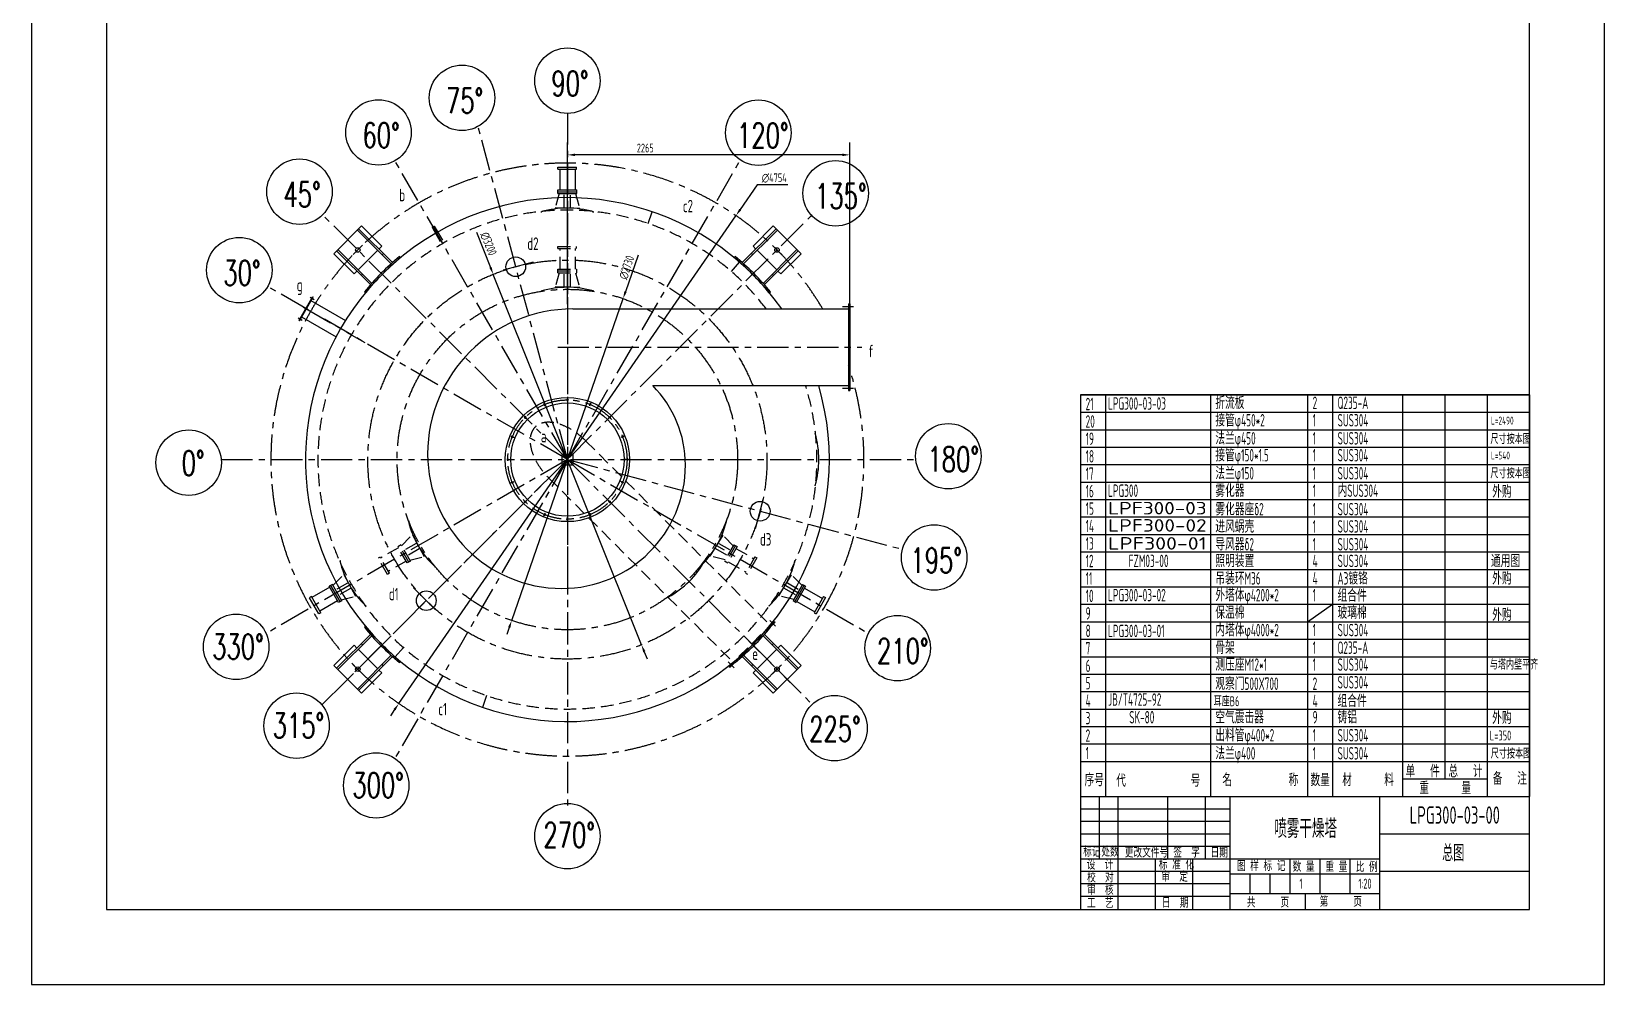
# Model space of a CAD drawing. Extents: x -17137 to -4525, y -501 to 17337.
# Drawn here: x -17137 to -4525, y -501 to 7141 of the extents above; entities that cross this region are included whole.
import ezdxf
from ezdxf.enums import TextEntityAlignment as Align

# ---------------------------------------------------------------- set-up
doc = ezdxf.new("R2010")
doc.units = 0
doc.header["$LTSCALE"] = 200
doc.linetypes.add('F', pattern=[0.75, 0.5, -0.25])
doc.linetypes.add('G', pattern=[2, 1.25, -0.25, 0.25, -0.25])
doc.layers.get('0').update_dxf_attribs({"linetype": 'CONTINUOUS'})
doc.layers.get('DEFPOINTS').update_dxf_attribs({"linetype": 'CONTINUOUS'})
for name, color, linetype in [('01', 7, 'CONTINUOUS'), ('02', 1, 'CONTINUOUS'), ('11', 3, 'CONTINUOUS'), ('13', 3, 'CONTINUOUS')]:
    doc.layers.add(name, color=color, linetype=linetype)
doc.styles.add('DFST', font='simplex', dxfattribs={"width": 0.67, "bigfont": 'dfst'})
doc.styles.add('INTECAD', font='txt.shx', dxfattribs={"width": 0.67, "bigfont": 'intecad.shx'})
doc.styles.get("Standard").update_dxf_attribs({"font": 'isocp.shx', "width": 0.707, "bigfont": 'hztxt.shx'})
doc.dimstyles.new('INTE', dxfattribs={"dimscale": 20, "dimtxt": 3.5, "dimasz": 3, "dimexe": 5, "dimexo": 0, "dimgap": 1, "dimtad": 1, "dimtoh": 1, "dimdec": 4, "dimdsep": 46, "dimlunit": 6, "dimtxsty": 'Standard', "dimcen": 0, "dimclrd": 1, "dimclre": 1, "dimclrt": 3, "dimadec": 0, "dimazin": 0, "dimtfac": 1, "dimtdec": 4, "dimtix": 1, "dimtmove": 0, "dimatfit": 3, "dimfxl": 0, "dimtolj": 1, "dimtzin": 0, "dimarcsym": 0})

# ---------------------------------------------------------------- blocks, each defined once
blk = doc.blocks.new('MDS_BILL_LINES')
at = {"layer": '01'}
for p, q in [((0, 7, 0), (0, 0, 0)), ((10, 7, 0), (10, 0, 0)), ((52, 7, 0), (52, 0, 0)), ((91, 7, 0), (91, 0, 0)), ((101, 7, 0), (101, 0, 0)), ((129, 7, 0), (129, 0, 0)), ((146, 7, 0), (146, 0, 0)), ((163, 7, 0), (163, 0, 0)), ((180, 7, 0), (180, 0, 0))]:
    blk.add_line(p, q, dxfattribs=at)
at = {"layer": '02'}
blk.add_line((0, 7, 0), (180, 7, 0), dxfattribs=at)
blk = doc.blocks.new('BILLHEAD')
at = {"layer": '01'}
for p, q in [((-180, 14), (0, 14)), ((-180, 14), (-180, 0)), ((-170, 14), (-170, 0)), ((-128, 14), (-128, 0)), ((-89, 14), (-89, 0)), ((-79, 14), (-79, 0)), ((-51, 14), (-51, 0)), ((-17, 14), (-17, 0)), ((0, 14), (0, 0)), ((-51, 7), (-17, 7))]:
    blk.add_line(p, q, dxfattribs=at)
at = {"layer": '02'}
blk.add_line((-34, 14), (-34, 7), dxfattribs=at)
at = {"layer": '11', "style": 'INTECAD', "width": 0.67}
for s, p in [('单  件', (-42.9, 7.58)), ('总  计', (-25.73, 7.58))]:
    blk.add_text(s, height=5, dxfattribs=at).set_placement(p, align=Align.CENTER)
for s, p in [('序号', (-178.39, 4.08)), ('代        号', (-165.71, 3.83)), ('名       称', (-123.17, 4.09)), (' 数量', (-90.81, 4.08)), ('材    料', (-75.11, 4.09)), ('重    量', (-44.21, 0.87)), ('备  注', (-14.78, 4.63))]:
    blk.add_text(s, height=5, dxfattribs=at).set_placement(p)
blk = doc.blocks.new('*D196')
at = {"color": 1, "linetype": 'ByBlock'}
for p, q in [((-52, 5911), (-188, 5714)), ((195, 5911), (-52, 5911)), ((-2925, 1753), (-222, 5664)), ((-2959, 1704), (-2993, 1655))]:
    blk.add_line(p, q, dxfattribs=at)
for points in [[(-196, 5720), (-180, 5708), (-222, 5664)], [(-2967, 1710), (-2951, 1698), (-2925, 1753)]]:
    blk.add_solid(points, dxfattribs=at)
at = {"layer": 'DEFPOINTS', "color": 0, "linetype": 'ByBlock'}
for p in [(-222, 5664), (-2925, 1753)]:
    blk.add_point(p, dxfattribs=at)
at = {"color": 3, "linetype": 'ByBlock', "insert": (85, 5966), "char_height": 70, "attachment_point": 5}
blk.add_mtext('\\A1;∅4754', dxfattribs=at)
blk = doc.blocks.new('*D216')
at = {"color": 1, "linetype": 'ByBlock'}
for p, q in [((-1005, 5349), (-1107, 5055)), ((-2020, 2419), (-1127, 4999)), ((-2040, 2362), (-2060, 2306))]:
    blk.add_line(p, q, dxfattribs=at)
for points in [[(-1117, 5059), (-1098, 5052), (-1127, 4999)], [(-2049, 2366), (-2031, 2359), (-2020, 2419)]]:
    blk.add_solid(points, dxfattribs=at)
at = {"layer": 'DEFPOINTS', "color": 0, "linetype": 'ByBlock'}
for p in [(-1127, 4999), (-2020, 2419)]:
    blk.add_point(p, dxfattribs=at)
at = {"color": 3, "linetype": 'ByBlock', "insert": (-1098, 5249), "char_height": 70, "attachment_point": 5, "rotation": 70.8936}
blk.add_mtext('\\A1;∅2730', dxfattribs=at)
blk = doc.blocks.new('*D220')
at = {"color": 1, "linetype": 'ByBlock'}
for p, q in [((-13570, 5532), (-13457, 5250)), ((-12246, 2223), (-13435, 5194)), ((-12224, 2168), (-12201, 2112))]:
    blk.add_line(p, q, dxfattribs=at)
for points in [[(-13448, 5254), (-13466, 5246), (-13435, 5194)], [(-12214, 2171), (-12233, 2164), (-12246, 2223)]]:
    blk.add_solid(points, dxfattribs=at)
at = {"layer": 'DEFPOINTS', "color": 0, "linetype": 'ByBlock'}
for p in [(-13435, 5194), (-12246, 2223)]:
    blk.add_point(p, dxfattribs=at)
at = {"color": 3, "linetype": 'ByBlock', "insert": (-13473, 5439), "char_height": 70, "attachment_point": 5, "rotation": 291.8046}
blk.add_mtext('\\A1;∅3200', dxfattribs=at)
blk = doc.blocks.new('*D223')
at = {"color": 1, "linetype": 'ByBlock'}
for p, q in [((-12840, 4956), (-12840, 6252)), ((-10575, 4956), (-10575, 6252)), ((-10635, 6152), (-12780, 6152))]:
    blk.add_line(p, q, dxfattribs=at)
for points in [[(-12780, 6162), (-12780, 6142), (-12840, 6152)], [(-10635, 6162), (-10635, 6142), (-10575, 6152)]]:
    blk.add_solid(points, dxfattribs=at)
at = {"layer": 'DEFPOINTS', "color": 0, "linetype": 'ByBlock'}
for p in [(-12840, 6152), (-12840, 4956), (-10575, 4956)]:
    blk.add_point(p, dxfattribs=at)
at = {"color": 3, "linetype": 'ByBlock', "insert": (-12216, 6207), "char_height": 70, "attachment_point": 5}
blk.add_mtext('\\A1;2265', dxfattribs=at)

msp = doc.modelspace()

# ---------------------------------------------------------------- linework, layer by layer
for p, q in [((-13925.70887, 5571.10681), (-13909.71361, 5543.5558)), ((-13908.41252, 5581.14853), (-13892.41726, 5553.59753)), ((-8725.36956, 1008.2982), (-5125.36957, 1008.2982)), ((-8725.36956, 1008.2982), (-8725.36956, 100)), ((-8725.36956, 908.2982), (-7525.36957, 908.2982)), ((-8575.36956, 508.2982), (-8575.36956, 1008.2982)), ((-8425.36957, 508.2982), (-8425.36957, 1008.2982)), ((-8025.36957, 508.2982), (-8025.36957, 1008.2982)), ((-7725.36957, 508.2982), (-7725.36957, 1008.2982)), ((-7525.36957, 100), (-7525.36957, 1008.2982)), ((-6325.36957, 100), (-6325.36957, 1008.2982)), ((-5125.36957, 100), (-5125.36957, 1008.2982)), ((-8725.36956, 808.2982), (-7525.36957, 808.2982)), ((-8725.36956, 708.2982), (-7525.36957, 708.2982)), ((-6325.36957, 708.2982), (-5125.36957, 708.2982)), ((-8725.36956, 608.2982), (-7525.36957, 608.2982)), ((-8725.36956, 508.2982), (-6325.36957, 508.2982)), ((-8725.36956, 508.2982), (-7525.36957, 508.2982)), ((-8425.36957, 108.2982), (-8425.36957, 608.2982)), ((-8425.36957, 100), (-8425.36957, 508.2982)), ((-8125.36957, 100), (-8125.36957, 508.2982)), ((-7825.36957, 100), (-7825.36957, 508.2982)), ((-7045.36957, 228.2982), (-7045.36957, 508.2982)), ((-6805.36957, 228.2982), (-6805.36957, 508.2982)), ((-6565.36957, 228.2982), (-6565.36957, 508.2982)), ((-8725.36956, 408.2982), (-7525.36957, 408.2982)), ((-7525.36957, 388.2982), (-6325.36957, 388.2982)), ((-7365.36957, 228.2982), (-7365.36957, 388.2982)), ((-7205.36957, 228.2982), (-7205.36957, 388.2982)), ((-6325.36957, 408.2982), (-5125.36957, 408.2982)), ((-8725.36956, 308.2982), (-7525.36957, 308.2982)), ((-8725.36956, 208.2982), (-7525.36957, 208.2982)), ((-7525.36957, 228.2982), (-6325.36957, 228.2982)), ((-6925.36957, 228.2982), (-6925.36957, 100)), ((-8725.36956, 100), (-5125.36957, 100))]:
    msp.add_line(p, q)
at = {"color": 1, "linetype": 'G'}
for p, q in [((-12840.27524, 5010.87588), (-12840.27524, 2612.76575)), ((-10634.19319, 4936.38309), (-10546.65552, 4936.38309)), ((-12917.92472, 4608.88309), (-10480.55367, 4608.88309)), ((-13028.19845, 4162.56983), (-13017.42502, 4136.56047)), ((-12840.27524, 4199.95008), (-12840.27524, 4171.79776)), ((-12652.35204, 4162.56983), (-12663.12547, 4136.56047)), ((-10634.19319, 4281.38309), (-10546.65552, 4281.38309)), ((-13187.51204, 4056.11989), (-13167.60534, 4036.21319)), ((-12493.03844, 4056.11989), (-12512.94514, 4036.21319)), ((-13293.96199, 3896.80629), (-13267.95263, 3886.03286)), ((-12386.5885, 3896.80629), (-12412.59786, 3886.03286)), ((-15615.30607, 3708.88309), (-10065.11452, 3708.88309)), ((-12883.77524, 3752.38309), (-12883.77524, 3665.38309)), ((-12883.77524, 3752.38309), (-12796.77524, 3752.38309)), ((-12883.77524, 3665.38309), (-12796.77524, 3665.38309)), ((-12796.77524, 3752.38309), (-12796.77524, 3665.38309)), ((-12349.20825, 3708.88309), (-12377.36058, 3708.88309)), ((-13293.96199, 3520.95989), (-13267.95263, 3531.73331)), ((-12386.5885, 3520.95989), (-12412.59786, 3531.73331)), ((-13187.51204, 3361.64629), (-13167.60534, 3381.55299)), ((-13028.19845, 3255.19634), (-13017.42502, 3281.2057)), ((-12652.35204, 3255.19634), (-12663.12547, 3281.2057)), ((-12493.03844, 3361.64629), (-12512.94514, 3381.55299)), ((-12840.27524, 3217.8161), (-12840.27524, 3245.96842))]:
    msp.add_line(p, q, dxfattribs=at)
at = {"color": 0}
for p, q in [((-10587.27524, 4956.38309), (-10587.27524, 4261.38309)), ((-10575.27524, 4956.38309), (-10575.27524, 4261.38309))]:
    msp.add_line(p, q, dxfattribs=at)
at = {"color": 0, "linetype": 'Continuous'}
for p, q in [((-10587.27524, 4956.38309), (-10575.27524, 4956.38309)), ((-12796.77524, 4916.38309), (-10587.27524, 4916.38309)), ((-12155.75028, 4301.38309), (-10587.27524, 4301.38309)), ((-10587.27524, 4261.38309), (-10575.27524, 4261.38309))]:
    msp.add_line(p, q, dxfattribs=at)
at = {"color": 0}
msp.add_circle((-12840.27524, 3708.88309), 498, dxfattribs=at)
at = {"color": 1, "linetype": 'G'}
msp.add_circle((-12840.27524, 3708.88309), 478, dxfattribs=at)
at = {"color": 0, "linetype": 'Continuous'}
for centre, radius in [((-12840.27524, 3708.88309), 454), ((-12840.27524, 4186.88309), 5), ((-13178.27229, 4046.88013), 5), ((-13023.19792, 4150.4975), 5), ((-12657.35256, 4150.4975), 5), ((-12502.2782, 4046.88013), 5), ((-13281.88966, 3891.80577), 5), ((-12398.66083, 3891.80577), 5), ((-13318.27524, 3708.88309), 5), ((-12362.27524, 3708.88309), 5), ((-13281.88966, 3525.96041), 5), ((-12398.66083, 3525.96041), 5), ((-13178.27229, 3370.88605), 5), ((-12502.2782, 3370.88605), 5), ((-13023.19792, 3267.26867), 5), ((-12840.27524, 3230.88309), 5), ((-12657.35256, 3267.26867), 5)]:
    msp.add_circle(centre, radius, dxfattribs=at)
at = {"color": 0}
for centre, radius, start, end in [((-12796.77524, 3752.38309), 1164, 90, 180), ((-12796.77524, 3665.38309), 903, 0, 44.774548225), ((-12883.77524, 3752.38309), 1077, 180, 270), ((-12883.77524, 3665.38309), 990, 270, 0)]:
    msp.add_arc(centre, radius, start, end, dxfattribs=at)
at = {"color": 1, "linetype": 'Continuous'}
for centre, start, end in [((-12840.27524, 4186.88309), 359.640400697, 270), ((-13178.27229, 4046.88013), 44.640400697, 315), ((-13023.19792, 4150.4975), 22.140400697, 292.5), ((-12657.35256, 4150.4975), 337.140400697, 247.5), ((-12502.2782, 4046.88013), 314.640400697, 225), ((-13281.88966, 3891.80577), 67.140400697, 337.5), ((-12398.66083, 3891.80577), 292.140400697, 202.5), ((-13318.27524, 3708.88309), 89.640400697, 0), ((-12362.27524, 3708.88309), 269.640400697, 180), ((-12398.66083, 3525.96041), 247.140400697, 157.5), ((-13281.88966, 3525.96041), 112.140400697, 22.5), ((-13178.27229, 3370.88605), 134.640400697, 45), ((-12502.2782, 3370.88605), 224.640400697, 135), ((-13023.19792, 3267.26867), 157.140400697, 67.5), ((-12840.27524, 3230.88309), 179.640400697, 90), ((-12657.35256, 3267.26867), 202.140400697, 112.5)]:
    msp.add_arc(centre, 6, start, end, dxfattribs=at)
at = {"layer": '01', "linetype": 'Continuous'}
for p, q in [((-13925.70887, 5571.10681, 0.0001), (-13908.41252, 5581.14853, 0.0001)), ((-5125.36957, 4228.2982), (-8725.36956, 4228.2982, -0.0004))]:
    msp.add_line(p, q, dxfattribs=at)
at = {"layer": '01', "color": 0, "linetype": 'Continuous'}
for p, q in [((-14991.05672, 4823.62029), (-14881.05672, 5014.14588)), ((-14987.59262, 4821.62029), (-14877.59262, 5012.14588)), ((-14898.55672, 4983.83499), (-14620.26837, 4823.16514)), ((-14881.05672, 5014.14588), (-14877.59262, 5012.14588)), ((-14991.05672, 4823.62029), (-14987.59262, 4821.62029)), ((-14973.55672, 4853.93118), (-14695.26837, 4693.26133))]:
    msp.add_line(p, q, dxfattribs=at)
at = {"layer": '01', "color": 1, "linetype": 'G'}
for p, q in [((-14957.32559, 4931.16267), (-14463.96977, 4646.32356)), ((-14903.35548, 5009.69957), (-14871.30372, 4991.19447)), ((-14998.35548, 4845.15474), (-14966.30372, 4826.64965))]:
    msp.add_line(p, q, dxfattribs=at)
at = {"layer": '01'}
msp.add_lwpolyline([(-16536.76957, 100), (-5125.36957, 100), (-5125.36957, 16736.62), (-16536.76957, 16736.62)], close=True, dxfattribs=at)
at = {"layer": '01', "color": 3, "linetype": 'Continuous'}
for centre in [(-12840.27524, 6746.47586), (-13685.28464, 6609.01119), (-14354.60055, 6331.77146), (-11309.4386, 6329.71961), (-14988.17769, 5856.78554), (-10689.55229, 5843.67477), (-15470.90775, 5227.67947), (-15876.5559, 3684.00124), (-9786.00651, 3735.40705), (-9899.84053, 2923.93779), (-15495.81467, 2206.99162), (-10192.66912, 2196.20957), (-15011.57044, 1574.77594), (-10698.37545, 1554.82492), (-14372.95419, 1096.13629), (-12840.27524, 689.29259)]:
    msp.add_circle(centre, 262.43204, dxfattribs=at)
at = {"layer": '02', "color": 0, "linetype": 'Continuous'}
for p, q in [((-12916.04669, 6036.05339), (-12916.04669, 6053.3707)), ((-12916.04669, 6053.3707), (-12766.09708, 6053.3707)), ((-12916.04669, 6036.05339), (-12766.09708, 6036.05339)), ((-12898.92427, 5870.53739), (-12898.92427, 6036.05339)), ((-12775.06597, 5870.53739), (-12775.06597, 6036.05339)), ((-12766.09708, 6036.05339), (-12766.09708, 6053.3707)), ((-12916.04669, 5841.48849), (-12916.04669, 5870.53739)), ((-12916.04669, 5870.53739), (-12766.02172, 5870.53739)), ((-12916.04669, 5856.01294), (-12766.02172, 5856.01294)), ((-12916.04669, 5841.48849), (-12766.02172, 5841.48849)), ((-12766.02172, 5841.48849), (-12766.02172, 5870.53739)), ((-14744.92742, 2684.52883), (-14888.26848, 2601.77083)), ((-14724.29246, 2706.88582), (-14749.44954, 2692.36138)), ((-14674.43706, 2562.43594), (-14749.44954, 2692.36138)), ((-14661.85852, 2569.69816), (-14736.871, 2699.6236)), ((-14649.27998, 2576.96039), (-14724.29246, 2706.88582)), ((-10955.49906, 2708.20038), (-11030.51155, 2578.27495)), ((-10942.92052, 2700.93816), (-11017.93301, 2571.01273)), ((-10930.34199, 2693.67594), (-11005.35447, 2563.7505)), ((-10955.49906, 2708.20038), (-10930.34199, 2693.67594)), ((-10938.9032, 2678.84748), (-10795.56214, 2596.08948)), ((-14892.75292, 2609.53811), (-14907.75016, 2600.87945)), ((-14832.77536, 2471.01928), (-14907.75016, 2600.87945)), ((-14817.77812, 2479.67794), (-14892.75292, 2609.53811)), ((-14682.99827, 2577.2644), (-14826.33933, 2494.5064)), ((-14649.27998, 2576.96039), (-14674.43706, 2562.43594)), ((-11030.51155, 2578.27495), (-11005.35447, 2563.7505)), ((-11000.83235, 2571.58305), (-10857.49129, 2488.82505)), ((-10787.00092, 2610.91794), (-10861.97573, 2481.05777)), ((-10772.00369, 2602.25928), (-10846.97849, 2472.39911)), ((-10787.00092, 2610.91794), (-10772.00369, 2602.25928)), ((-14817.77812, 2479.67794), (-14832.77536, 2471.01928)), ((-10861.97573, 2481.05777), (-10846.97849, 2472.39911))]:
    msp.add_line(p, q, dxfattribs=at)
at = {"layer": '02', "linetype": 'F'}
for p, q in [((-12907.07781, 5841.48849), (-12938.92014, 5728.08552)), ((-12865.4948, 5731.14449), (-12865.4948, 5841.48849)), ((-12816.57361, 5729.78787), (-12816.57361, 5841.48849)), ((-12775.06597, 5841.48849), (-12741.63035, 5722.4112)), ((-13892.41726, 5553.59753), (-13830.32231, 5446.64222)), ((-13909.71361, 5543.5558), (-13847.65026, 5436.65494)), ((-13880.56121, 5533.17611), (-13897.85756, 5523.13438)), ((-12916.04669, 5418.37071), (-12766.09708, 5418.37071)), ((-12916.04669, 5401.05339), (-12766.09708, 5401.05339)), ((-12898.92427, 5235.53739), (-12898.92427, 5401.05339)), ((-12775.06597, 5235.53739), (-12775.06597, 5401.05339)), ((-12907.07781, 5206.4885), (-12938.92014, 5093.08552)), ((-12916.04669, 5235.53739), (-12766.02172, 5235.53739)), ((-12916.04669, 5221.01294), (-12766.02172, 5221.01294)), ((-12916.04669, 5206.4885), (-12766.02172, 5206.4885)), ((-12865.49481, 5096.1445), (-12865.49481, 5206.4885)), ((-12816.57361, 5094.78787), (-12816.57361, 5206.4885)), ((-12775.06597, 5206.4885), (-12741.63035, 5087.4112)), ((-14169.84421, 3016.55327), (-14083.43805, 3105.04802)), ((-14052.35481, 3036.45691), (-14149.09039, 2980.6066)), ((-11626.26184, 3037.09316), (-11530.70114, 2981.92116)), ((-11509.90963, 3017.9331), (-11592.19833, 3102.21086)), ((-14282.84922, 2788.51928), (-14357.82403, 2918.37945)), ((-14267.85199, 2797.17794), (-14342.82679, 2927.03811)), ((-14195.00129, 3002.02883), (-14338.34235, 2919.27083)), ((-14124.51093, 2879.93594), (-14199.52341, 3009.86137)), ((-14111.93239, 2887.19816), (-14186.94487, 3017.1236)), ((-14099.35385, 2894.46039), (-14174.36633, 3024.38582)), ((-14029.06909, 2993.4116), (-14124.62979, 2938.2396)), ((-14103.83829, 2902.22767), (-13989.70727, 2931.35289)), ((-11575.91555, 2903.60749), (-11695.75733, 2934.19005)), ((-11651.89731, 2995.40448), (-11555.16173, 2939.55417)), ((-11505.42519, 3025.70038), (-11580.43768, 2895.77495)), ((-11492.84665, 3018.43816), (-11567.85914, 2888.51273)), ((-11480.26812, 3011.17594), (-11555.2806, 2881.2505)), ((-11488.82933, 2996.34748), (-11345.48827, 2913.58948)), ((-11336.92705, 2928.41794), (-11411.90186, 2798.55777)), ((-11321.92982, 2919.75928), (-11396.90462, 2789.89911)), ((-14719.77034, 2699.05327), (-14633.36419, 2787.54802)), ((-14133.07214, 2894.7644), (-14276.4132, 2812.0064)), ((-11550.75848, 2889.08305), (-11407.41742, 2806.32505)), ((-10959.98351, 2700.4331), (-11042.2722, 2784.71086)), ((-14602.28094, 2718.95691), (-14699.01652, 2663.1066)), ((-14578.99522, 2675.9116), (-14674.55592, 2620.7396)), ((-11101.97118, 2677.90448), (-11005.2356, 2622.05417)), ((-11076.33571, 2719.59316), (-10980.77501, 2664.42116)), ((-14653.76442, 2584.72767), (-14539.6334, 2613.85289)), ((-11025.98942, 2586.10749), (-11145.8312, 2616.69005))]:
    msp.add_line(p, q, dxfattribs=at)
at = {"layer": '02'}
for p, q in [((-13046.95521, 5690.77923, 0.00009), (-13048.59048, 5696.55212, 0.00009)), ((-13046.7758, 5689.72018, 0.00009), (-13048.44064, 5695.48461, 0.00009)), ((-12633.77469, 5689.72018, 0.00009), (-12632.10985, 5695.48461, 0.00009)), ((-12633.59528, 5690.77923, 0.00009), (-12631.96, 5696.55211, 0.00009)), ((-13923.11442, 5572.61307), (-13895.26311, 5524.64064)), ((-13911.00697, 5579.64228), (-13883.15566, 5531.66985)), ((-12916.04669, 5401.05339), (-12916.04669, 5418.37071)), ((-12766.09708, 5401.05339), (-12766.09708, 5418.37071)), ((-12916.04669, 5206.4885), (-12916.04669, 5235.53739)), ((-12766.02172, 5206.4885), (-12766.02172, 5235.53739)), ((-13046.7758, 5054.72018, 0.00009), (-13048.44064, 5060.48461, 0.00009)), ((-12633.59528, 5055.77923, 0.00009), (-12631.96001, 5061.55212, 0.00009)), ((-10859.43815, 3502.38254, 0.00009), (-10853.67372, 3500.71769, 0.00009)), ((-14110.06151, 3214.42512, 0.00009), (-14115.87861, 3212.95486, 0.00009)), ((-11571.49585, 3214.79926, 0.00009), (-11565.67129, 3213.35885, 0.00009)), ((-14342.82679, 2927.03811), (-14357.82403, 2918.37945)), ((-14174.36633, 3024.38582), (-14199.52341, 3009.86137)), ((-11741.73104, 2902.6285, 0.00009), (-11736.49268, 2899.70276, 0.00009)), ((-11505.42519, 3025.70038), (-11480.26812, 3011.17594)), ((-11336.92705, 2928.41794), (-11321.92982, 2919.75928)), ((-14659.98764, 2896.92512, 0.00009), (-14665.80474, 2895.45486, 0.00009)), ((-14658.98077, 2897.29927, 0.00009), (-14664.80533, 2895.85885, 0.00009)), ((-14267.85199, 2797.17794), (-14282.84922, 2788.51928)), ((-14099.35385, 2894.46039), (-14124.51093, 2879.93594)), ((-13902.55408, 2857.12982, 0.00009), (-13906.7138, 2852.80581, 0.00009)), ((-11777.16895, 2856.44491, 0.00009), (-11772.98712, 2852.14228, 0.00009)), ((-11580.43768, 2895.77495), (-11555.2806, 2881.2505)), ((-11411.90186, 2798.55777), (-11396.90462, 2789.89911)), ((-11021.56972, 2897.29926, 0.00009), (-11015.74516, 2895.85885, 0.00009)), ((-11020.56285, 2896.92512, 0.00009), (-11014.74575, 2895.45486, 0.00009)), ((-14453.30767, 2538.94491, 0.00009), (-14457.4895, 2534.64229, 0.00009)), ((-14452.48021, 2539.62982, 0.00009), (-14456.63993, 2535.30581, 0.00009)), ((-12034.64265, 2611.21461, 0.00009), (-12031.74381, 2605.96132, 0.00009)), ((-11228.07028, 2539.62981, 0.00009), (-11223.91056, 2535.30581, 0.00009)), ((-11227.24282, 2538.94491, 0.00009), (-11223.06099, 2534.64228, 0.00009))]:
    msp.add_line(p, q, dxfattribs=at)
at = {"layer": '02', "linetype": 'Continuous'}
for p, q in [((-12741.63035, 5722.4112), (-12938.92014, 5728.08552)), ((-12741.63035, 5087.4112), (-12938.92014, 5093.08552)), ((-14083.43805, 3105.04802), (-13989.70727, 2931.35289)), ((-11695.75733, 2934.19005), (-11592.19833, 3102.21086)), ((-14633.36419, 2787.54802), (-14539.6334, 2613.85289)), ((-11145.8312, 2616.69005), (-11042.2722, 2784.71086))]:
    msp.add_line(p, q, dxfattribs=at)
at = {"layer": '02', "color": 1, "linetype": 'G'}
for p, q in [((-14802.61021, 1746.54812), (-10877.94027, 5671.21806)), ((-12840.27524, 3708.88309), (-14802.61021, 5671.21806)), ((-14482.65215, 5428.09182), (-14556.72009, 5354.02388)), ((-11121.06651, 5351.25999), (-11195.13445, 5425.32793)), ((-14296.23874, 2252.91959), (-14626.80709, 1922.35124)), ((-11384.31175, 2252.91959), (-11053.7434, 1922.35124)), ((-14559.48398, 2066.50619), (-14485.41604, 1992.43824)), ((-11197.89834, 1989.67435), (-11123.8304, 2063.74229))]:
    msp.add_line(p, q, dxfattribs=at)
at = {"layer": '02', "color": 0}
for p, q in [((-14491.01602, 5582.3625), (-14713.75466, 5359.62387)), ((-14242.67846, 5288.063), (-14513.997, 5559.38153)), ((-14328.38146, 5419.72795), (-14491.01602, 5582.3625)), ((-11437.87202, 5288.063), (-11166.55349, 5559.38153)), ((-11352.16902, 5419.72795), (-11189.53446, 5582.36251)), ((-10966.79583, 5359.62387), (-11189.53446, 5582.36251)), ((-14252.57796, 5278.16351), (-14523.89649, 5549.48204)), ((-11427.97253, 5278.16351), (-11156.654, 5549.48204)), ((-14551.1201, 5196.98931), (-14713.75466, 5359.62387)), ((-14419.45516, 5111.28631), (-14690.77369, 5382.60484)), ((-14409.55566, 5121.1858), (-14680.8742, 5392.50433)), ((-14361.26193, 5386.84748), (-14518.23964, 5229.86977)), ((-14328.38146, 5419.72795), (-14351.36244, 5396.74697)), ((-14316.0071, 5361.39164), (-14325.90659, 5351.49214)), ((-14177.90862, 5327.75212), (-14185.55224, 5337.0028)), ((-11502.64186, 5327.75212), (-11494.99824, 5337.0028)), ((-11354.6439, 5351.49214), (-11364.54339, 5361.39164)), ((-11329.18805, 5396.74698), (-11352.16902, 5419.72795)), ((-11162.31085, 5229.86977), (-11319.28856, 5386.84748)), ((-11270.99482, 5121.1858), (-10999.67629, 5392.50433)), ((-11261.09533, 5111.28631), (-10989.7768, 5382.60484)), ((-11129.43039, 5196.98931), (-10966.79583, 5359.62387)), ((-14528.13913, 5219.97028), (-14551.1201, 5196.98931)), ((-14482.8843, 5194.51444), (-14492.78379, 5184.61494)), ((-11187.7667, 5184.61494), (-11197.66619, 5194.51444)), ((-11129.43039, 5196.98931), (-11152.41136, 5219.97028)), ((-14459.14428, 5046.51647), (-14468.39496, 5054.16009)), ((-11221.40621, 5046.51647), (-11212.15553, 5054.16009)), ((-14419.45516, 2306.47987), (-14690.77369, 2035.16134)), ((-14409.55566, 2296.58037), (-14680.8742, 2025.26184)), ((-14459.14428, 2371.24971), (-14468.39496, 2363.60609)), ((-11270.99482, 2296.58037), (-10999.67629, 2025.26184)), ((-11261.09533, 2306.47987), (-10989.7768, 2035.16134)), ((-11221.40621, 2371.24971), (-11212.15553, 2363.60609)), ((-14551.1201, 2220.77687), (-14713.75466, 2058.14231)), ((-14551.1201, 2220.77687), (-14528.13913, 2197.7959)), ((-14518.23964, 2187.8964), (-14361.26193, 2030.9187)), ((-14492.78379, 2233.15124), (-14482.8843, 2223.25174)), ((-11319.28856, 2030.9187), (-11162.31085, 2187.8964)), ((-11197.66619, 2223.25174), (-11187.7667, 2233.15124)), ((-11152.41136, 2197.7959), (-11129.43039, 2220.77687)), ((-11129.43039, 2220.77687), (-10966.79583, 2058.14231)), ((-14713.75466, 2058.14231), (-14491.01602, 1835.40367)), ((-14252.57796, 2139.60267), (-14523.89649, 1868.28414)), ((-14242.67846, 2129.70317), (-14513.99699, 1858.38464)), ((-14351.36244, 2021.0192), (-14328.38146, 1998.03823)), ((-14325.90659, 2066.27404), (-14316.0071, 2056.37454)), ((-14177.90862, 2090.01406), (-14185.55224, 2080.76338)), ((-11502.64186, 2090.01406), (-11494.99824, 2080.76338)), ((-11437.87202, 2129.70317), (-11166.55349, 1858.38464)), ((-11427.97253, 2139.60267), (-11156.654, 1868.28414)), ((-11364.54339, 2056.37454), (-11354.6439, 2066.27404)), ((-11352.16902, 1998.03823), (-11329.18805, 2021.0192)), ((-11189.53446, 1835.40367), (-10966.79583, 2058.14231)), ((-14328.38146, 1998.03823), (-14491.01602, 1835.40367)), ((-11352.16902, 1998.03823), (-11189.53446, 1835.40367))]:
    msp.add_line(p, q, dxfattribs=at)
at = {"layer": '02', "linetype": 'G'}
msp.add_line((-12840.27524, 3708.88309), (-10877.94027, 1746.54812), dxfattribs=at)
at = {"layer": '02'}
msp.add_lwpolyline([(-17137.36957, -500.6), (-4524.76957, -500.6), (-4524.76957, 17337.22), (-17137.36957, 17337.22)], close=True, dxfattribs=at)
at = {"layer": '02', "color": 0}
for centre in [(-14521.06806, 5389.67591), (-11159.48243, 5389.67591), (-14521.06806, 2028.09027), (-11159.48242, 2028.09027)]:
    msp.add_circle(centre, 18, dxfattribs=at)
at = {"layer": '02', "linetype": 'Continuous'}
for centre, start, end in [((-12840.25986, 4982.31247), 73.740645727, 106.272956214), ((-12840.29062, 4982.31247), 73.727043786, 106.259354273), ((-12840.25986, 4347.31247), 73.740645727, 106.272956214), ((-11566.84586, 3708.89847), 343.727043786, 16.259354273), ((-13393.179, 3389.68172), 193.740645727, 226.272956214), ((-12287.38687, 3389.65508), 313.740645727, 346.272956214), ((-13943.08975, 3072.15508), 193.727043786, 226.259354273), ((-13943.10513, 3072.18172), 193.740645727, 226.272956214), ((-12388.82663, 3257.45622), 298.727043786, 331.259354273), ((-11737.44536, 3072.18172), 313.727043786, 346.259354273), ((-11737.46074, 3072.15508), 313.740645727, 346.272956214)]:
    msp.add_arc(centre, 742.93589, start, end, dxfattribs=at)
at = {"layer": '02', "color": 0}
for radius, start, end in [(2112, 129.566121174, 140.433878826), (2100, 129.566121174, 140.433878826), (2100, 39.566121174, 50.433878826), (2112, 39.566121174, 50.433878826), (2112, 219.566121174, 230.433878826), (2100, 219.566121174, 230.433878826), (2100, 309.566121174, 320.433878826), (2112, 309.566121174, 320.433878826)]:
    msp.add_arc((-12840.27524, 3708.88309), radius, start, end, dxfattribs=at)
at = {"layer": '02'}
msp.add_point((-5125.36957, 2042.97611), dxfattribs=at)
at = {"layer": '11', "color": 1, "linetype": 'G'}
for p, q in [((-12840.27524, 6484.04382), (-12840.27524, 933.72236)), ((-12840.27524, 3708.88309), (-13558.53969, 6389.48251)), ((-12840.27524, 3708.88309), (-14227.85561, 6112.24278)), ((-12840.27524, 3708.88309), (-11452.69488, 6112.24278)), ((-13114.83121, 5291.75793), (-13377.7344, 5221.31323)), ((-12840.27524, 3708.88309), (-15243.63493, 5096.46345)), ((-12840.27524, 4075.82696), (-12840.27524, 1609.00723)), ((-12840.27524, 3708.88309), (-15243.63493, 2321.30272)), ((-12840.27524, 3708.88309), (-14377.04865, 2172.10969)), ((-12840.27524, 3708.88309), (-14227.85561, 1305.5234)), ((-12840.27524, 3708.88309), (-10159.67582, 2990.61864)), ((-12840.27524, 3708.88309), (-10436.91555, 2321.30272)), ((-11332.18744, 3155.21811), (-11261.74274, 3418.1213)), ((-14073.80709, 2679.67323), (-13881.34859, 2487.21473))]:
    msp.add_line(p, q, dxfattribs=at)
at = {"layer": '11', "color": 1, "linetype": 'F'}
for p, q in [((-12192.86295, 5601.19842), (-12160.49233, 5695.81419)), ((-11525.18824, 5215.71625), (-11459.43389, 5291.05791)), ((-12691.78282, 3857.37551), (-11213.92965, 2379.52234)), ((-12988.76767, 3560.39066), (-11510.9145, 2082.53749)), ((-11182.10984, 2411.34214), (-11542.7343, 2050.71769)), ((-11175.03877, 2404.27108), (-11535.66323, 2043.64662)), ((-11218.18054, 2419.12857), (-11171.52552, 2372.47355)), ((-11182.10984, 2411.34214), (-11175.03877, 2404.27108)), ((-14155.36224, 2202.04993), (-14221.11659, 2126.70827)), ((-11550.52073, 2086.78838), (-11503.8657, 2040.13336)), ((-11542.7343, 2050.71769), (-11535.66323, 2043.64662)), ((-13487.68754, 1816.56776), (-13520.05816, 1721.95199))]:
    msp.add_line(p, q, dxfattribs=at)
at = {"layer": '11', "color": 1, "linetype": 'Continuous'}
msp.add_line((-6905.36957, 2408.2982, -0.0004), (-6705.36957, 2548.2982, -0.0004), dxfattribs=at)
at = {"layer": '11', "color": 1, "linetype": 'G'}
for radius in [1600, 1365]:
    msp.add_circle((-12840.27524, 3708.88309), radius, dxfattribs=at)
at = {"layer": '11', "color": 0, "linetype": 'Continuous'}
for centre in [(-13254.38572, 5254.36441), (-11294.79392, 3294.77262), (-13971.64609, 2577.51224)]:
    msp.add_circle(centre, 79, dxfattribs=at)
at = {"layer": '11', "color": 1, "linetype": 'G'}
msp.add_arc((-12840.27524, 3708.88309), 2377, 30.530254595, 18.588321464, dxfattribs=at)
at = {"layer": '11', "color": 0, "linetype": 'Continuous'}
msp.add_arc((-12840.27524, 3708.88309), 2100, 35.099632195, 16.388138838, dxfattribs=at)
at = {"layer": '11', "color": 1, "linetype": 'F'}
msp.add_arc((-12840.27524, 3708.88309), 2000, 37.138946373, 17.232507984, dxfattribs=at)
msp.add_ellipse((-12840.27524, 3708.88309), major_axis=(259.4685, -259.4685), ratio=0.5722946048, start_param=1.5707963268, end_param=4.7123889804, dxfattribs=at)

# ---------------------------------------------------------------- block references
at = {"layer": '02', "xscale": 19.999999992, "yscale": 19.999999992, "zscale": 19.999999992}
for name, p in [('MDS_BILL_LINES', (-8725.36956, 4088.2982, 0.0001)), ('MDS_BILL_LINES', (-8725.36956, 3948.2982, 0.0001)), ('MDS_BILL_LINES', (-8725.36956, 3808.2982, 0.0001)), ('MDS_BILL_LINES', (-8725.36956, 3668.2982, 0.0001)), ('MDS_BILL_LINES', (-8725.36956, 3528.2982, 0.0001)), ('MDS_BILL_LINES', (-8725.36956, 3388.2982, 0.0001)), ('MDS_BILL_LINES', (-8725.36956, 3248.2982, 0.0001)), ('MDS_BILL_LINES', (-8725.36956, 3108.2982, 0.0001)), ('MDS_BILL_LINES', (-8725.36956, 2968.2982, 0.0001)), ('MDS_BILL_LINES', (-8725.36956, 2828.2982, 0.0001)), ('MDS_BILL_LINES', (-8725.36956, 2688.2982, 0.0001)), ('MDS_BILL_LINES', (-8725.36956, 2548.2982, 0.0001)), ('MDS_BILL_LINES', (-8725.36956, 2408.2982, 0.0001)), ('MDS_BILL_LINES', (-8725.36956, 2268.2982, 0.0001)), ('MDS_BILL_LINES', (-8725.36956, 2128.2982, 0.0001)), ('MDS_BILL_LINES', (-8725.36956, 1988.2982, 0.0001)), ('MDS_BILL_LINES', (-8725.36956, 1848.2982, 0.0001)), ('MDS_BILL_LINES', (-8725.36956, 1708.2982, 0.0001)), ('MDS_BILL_LINES', (-8725.36956, 1568.2982, 0.0001)), ('MDS_BILL_LINES', (-8725.36956, 1428.2982, 0.0001)), ('MDS_BILL_LINES', (-8725.36956, 1288.2982, 0.0001)), ('BILLHEAD', (-5125.36957, 1008.2982, 0.0001))]:
    msp.add_blockref(name, p, dxfattribs=at)

# ---------------------------------------------------------------- texts
at = {"style": 'DFST', "width": 0.67}
for s, p in [('标记', (-8705.07177, 523.71224)), ('设  计', (-8676.29063, 421.06252)), ('处数', (-8560.02826, 523.71224)), ('更改文件号', (-8371.6479, 518.00948)), ('标 准 化', (-8098.3376, 421.06252)), ('签  字', (-7982.42397, 518.00948)), ('日期', (-7683.25108, 517.3127)), ('校  对', (-8673.26203, 318.06441)), ('审  定', (-8078.18351, 324.11556)), ('图 样 标 记', (-7472.03674, 409.657)), ('数 量', (-7025.8379, 403.95423)), ('重 量', (-6762.55841, 403.09592)), ('比 例', (-6519.67064, 402.23759)), ('审  核', (-8673.61077, 218.09185)), ('工  艺', (-8674.65696, 112.41657)), ('日  期', (-8073.52122, 115.44215)), ('共     页', (-7393.16401, 117.77093)), ('第     页', (-6809.23846, 122.80224))]:
    msp.add_text(s, height=80, dxfattribs=at).set_placement(p)
at = {"layer": '01', "color": 3, "linetype": 'Continuous', "char_height": 200, "width": 1182.01, "attachment_point": 1, "style": 'INTECAD'}
for s, insert in [('90%%d', (-12969.06687, 6824.09909)), ('75%%d', (-13814.07627, 6686.63442)), ('60%%d', (-14483.39218, 6409.39469)), ('120%%d', (-11480.82086, 6407.34284)), ('45%%d', (-15116.96932, 5934.40877)), ('135%%d', (-10854.85017, 5921.298)), ('30%%d', (-15599.69938, 5305.30271)), ('180%%d', (-9953.37961, 3812.19372)), ('0%%d', (-15933.72777, 3779.86728)), ('195%%d', (-10089.98043, 3000.72446)), ('330%%d', (-15688.468, 2308.54684)), ('210%%d', (-10357.967, 2273.8328)), ('315%%d', (-15204.22377, 1676.33116)), ('225%%d', (-10901.88572, 1648.7905)), ('300%%d', (-14565.60753, 1197.69151)), ('270%%d', (-13032.92849, 798.82514))]:
    msp.add_mtext(s, dxfattribs=dict(at, insert=insert))
at = {"layer": '11', "linetype": 'Continuous', "char_height": 100, "width": 163.685, "attachment_point": 5}
for s, insert in [('b', (-14165.17083, 5829.6844)), ('c2', (-11873.88953, 5741.57767)), ('d2', (-13116.46076, 5440.15654)), ('g', (-14987.10541, 5093.48357)), ('f', (-10406.33002, 4578.64724)), ('a', (-13030.66677, 3896.33817)), ('d3', (-11250.53892, 3068.88024)), ('d1', (-14232.81881, 2630.57168)), ('e', (-11335.47037, 2151.98928)), ('c1', (-13840.47794, 1707.98074))]:
    msp.add_mtext(s, dxfattribs=dict(at, insert=insert))
at = {"layer": '13', "width": 0.6}
for s, height, p in [('21', 100, (-8685.36956, 4104.39032)), ('LPG300-03-03', 100, (-8505.35092, 4108.40616)), ('折流板', 100, (-7645.36957, 4113.94655)), ('2', 100, (-6865.36957, 4113.94655)), ('Q235-A', 100, (-6665.36957, 4113.94655)), ('20', 100, (-8685.36956, 3964.39032)), ('接管φ450*2', 100, (-7645.36957, 3973.94655)), ('1', 100, (-6865.36957, 3973.94655)), ('SUS304', 100, (-6665.36957, 3973.94655)), ('L=2490', 64, (-5435.06738, 3989.33672)), ('19', 100, (-8685.36956, 3825.6895)), ('法兰φ450', 100, (-7645.36957, 3829.13961)), ('1', 100, (-6865.36957, 3829.13961)), ('SUS304', 100, (-6665.36957, 3829.13961)), ('尺寸按本图', 80, (-5439.58257, 3833.78395)), ('18', 100, (-8685.36956, 3684.39032)), ('接管φ150*1.5', 100, (-7645.36957, 3693.94655)), ('1', 100, (-6865.36957, 3693.94655)), ('SUS304', 100, (-6665.36957, 3693.94655)), ('法兰φ150', 100, (-7645.36957, 3549.13961)), ('L=540', 64, (-5435.06738, 3709.33672)), ('17', 100, (-8685.36956, 3545.6895)), ('1', 100, (-6865.36957, 3549.13961)), ('SUS304', 100, (-6665.36957, 3549.13961)), ('尺寸按本图', 80, (-5439.58257, 3558.51289)), ('16', 100, (-8685.36956, 3405.6895)), ('LPG300', 100, (-8505.35092, 3409.49327)), ('雾化器', 100, (-7645.36957, 3409.49327)), ('1', 100, (-6865.36957, 3409.49327)), ('内SUS304', 100, (-6665.36957, 3409.49327)), ('外购', 100, (-5425.36957, 3401.94937)), ('15', 100, (-8685.36956, 3265.6895)), ('雾化器座δ2', 100, (-7645.36957, 3261.02813)), ('1', 100, (-6865.36957, 3261.02813)), ('SUS304', 100, (-6665.36957, 3261.02813)), ('14', 100, (-8685.36956, 3125.6895)), ('进风蜗壳', 100, (-7645.36957, 3122.7029)), ('1', 100, (-6865.36957, 3122.7029)), ('SUS304', 100, (-6665.36957, 3122.7029)), ('13', 100, (-8685.36956, 2985.6895)), ('导风器δ2', 100, (-7645.36957, 2979.62876)), ('1', 100, (-6865.36957, 2979.62876)), ('SUS304', 100, (-6665.36957, 2979.62876)), ('12', 100, (-8685.36956, 2845.6895)), ('FZM03-00', 100, (-8339.87583, 2846.28569)), ('照明装置', 100, (-7645.36957, 2846.28569)), ('4', 100, (-6865.36957, 2846.28569)), ('SUS304', 100, (-6665.36957, 2846.28569)), ('通用图', 100, (-5435.37442, 2846.28569)), ('11', 100, (-8685.36956, 2705.6895)), ('吊装环M36', 100, (-7645.36957, 2706.28569)), ('4', 100, (-6865.36957, 2706.28569)), ('A3镀铬', 100, (-6665.36957, 2706.28569)), ('外购', 100, (-5425.36957, 2706.28569)), ('10', 100, (-8685.36956, 2565.6895)), ('LPG300-03-02', 100, (-8505.35092, 2571.88792)), ('外塔体φ4200*2', 100, (-7645.36957, 2571.88792)), ('1', 100, (-6865.36957, 2571.88792)), ('组合件', 100, (-6665.36957, 2568.40376)), ('9', 100, (-8685.36956, 2425.6895)), ('保温棉', 100, (-7645.36957, 2431.47143)), ('玻璃棉', 100, (-6665.36957, 2431.47143)), ('外购', 100, (-5425.36957, 2414.53328)), ('内塔体φ4000*2', 100, (-7645.36957, 2291.70062)), ('8', 100, (-8685.36956, 2285.6895)), ('LPG300-03-01', 100, (-8505.35092, 2284.73704)), ('1', 100, (-6865.36957, 2291.70062)), ('SUS304', 100, (-6665.36957, 2291.70062)), ('7', 100, (-8685.36956, 2145.6895)), ('骨架', 100, (-7645.36957, 2150.69899)), ('1', 100, (-6865.36957, 2150.69899)), ('Q235-A', 100, (-6665.36957, 2150.69899)), ('6', 100, (-8685.36956, 2005.6895)), ('测压座M12*1', 100, (-7645.36957, 2014.94981)), ('1', 100, (-6865.36957, 2014.94981)), ('SUS304', 100, (-6665.36957, 2014.94981)), ('与塔内壁平齐', 80, (-5444.50181, 2025.03107)), ('5', 100, (-8685.36956, 1865.6895)), ('观察门500X700', 100, (-7645.36957, 1861.70964)), ('2', 100, (-6865.36957, 1861.70964)), ('SUS304', 100, (-6665.36957, 1872.75184)), ('4', 100, (-8685.36956, 1725.6895)), ('JB/T4725-92', 100, (-8505.35092, 1734.5891)), ('耳座B6', 80, (-7658.86629, 1731.28221)), ('4', 100, (-6865.36957, 1723.52741)), ('组合件', 100, (-6665.36957, 1723.52741)), ('3', 100, (-8685.36956, 1585.6895)), ('SK-80', 100, (-8335.61776, 1592.74492)), ('空气震击器', 100, (-7645.36957, 1592.74492)), ('9', 100, (-6865.36957, 1592.74492)), ('铸铝', 100, (-6665.36957, 1592.74492)), ('外购', 100, (-5425.36957, 1588.20221)), ('2', 100, (-8685.36956, 1445.6895)), ('出料管φ400*2', 100, (-7645.36957, 1448.19445)), ('1', 100, (-6865.36957, 1448.19445)), ('SUS304', 100, (-6665.36957, 1448.19445)), ('L=350', 80, (-5444.50181, 1456.20901)), ('1', 100, (-8685.36956, 1305.6895)), ('法兰φ400', 100, (-7645.36957, 1303.38751)), ('1', 100, (-6865.36957, 1303.38751)), ('SUS304', 100, (-6665.36957, 1303.38751)), ('尺寸按本图', 80, (-5437.08593, 1311.40207))]:
    msp.add_text(s, height=height, dxfattribs=at).set_placement(p)
at = {"layer": '13'}
for s, width, p, p2 in [('LPF300-03', 1.255678, (-8505.35092, 3269.16832), (-7715.35092, 3269.16832)), ('LPF300-02', 1.251969, (-8505.35092, 3130.84309), (-7715.35092, 3130.84309)), ('LPF300-01', 1.305785, (-8505.35092, 2986.65039), (-7715.35092, 2986.65039))]:
    msp.add_text(s, height=100, dxfattribs=dict(at, width=width)).set_placement(p, p2, align=Align.FIT)
at = {"layer": '13', "width": 0.67}
for s, height, p in [('LPG300-03-00', 139.9999999, (-5725.36952, 858.2982)), ('喷雾干燥塔', 150, (-6921.09166, 749.19254)), ('总图', 132, (-5737.93592, 553.47837)), ('1:20', 80, (-6445.36955, 308.2982))]:
    msp.add_text(s, height=height, dxfattribs=at).set_placement(p, align=Align.MIDDLE_CENTER)
msp.add_text('1', height=80, dxfattribs=at).set_placement((-6946.54473, 308.2982), align=Align.MIDDLE_RIGHT)

# ---------------------------------------------------------------- dimensions: what is measured, and where the dimension line sits
at = {"layer": '01', "color": 3, "linetype": 'Continuous'}
dim = msp.add_linear_dim(base=(-12840.27524, 6151.88438), p1=(-10575.27524, 4956.38309), p2=(-12840.27524, 4956.38309), text='2265', dimstyle='INTE', dxfattribs=at)
dim.commit()
dim.dimension.update_dxf_attribs({"geometry": '*D223', "text_midpoint": (-12216.46796, 6151.88438), "dimtype": 160})
at = {"layer": '01', "color": 0, "linetype": 'Continuous'}
dim = msp.add_diameter_dim_2p(p1=(-12245.96747, 2223.35346), p2=(-13434.58301, 5194.41272), text='%%c3200', dimstyle='INTE', dxfattribs=at)
dim.commit()
dim.dimension.update_dxf_attribs({"geometry": '*D220', "text_midpoint": (-13473.2646, 5439.17249)})
at = {"layer": '11', "color": 1, "linetype": 'Continuous'}
dim = msp.add_diameter_dim_2p(p1=(-14191.52273, 1753.31176), p2=(-11489.02775, 5664.45442), text='%%c4754', dimstyle='INTE', dxfattribs=at)
dim.commit()
dim.dimension.update_dxf_attribs({"geometry": '*D196', "text_midpoint": (-11181.64438, 5910.67722), "dimtype": 163, "insert": (-11266.75163, 0)})
dim = msp.add_diameter_dim_2p(p1=(-13287.07244, 2419.07796), p2=(-12393.47805, 4998.68821), text='%%c2730', dimstyle='INTE', dxfattribs=at)
dim.commit()
dim.dimension.update_dxf_attribs({"geometry": '*D216', "text_midpoint": (-12365.082, 5248.6906), "insert": (-11266.75163, 0)})

doc.saveas('drawing.dxf')
